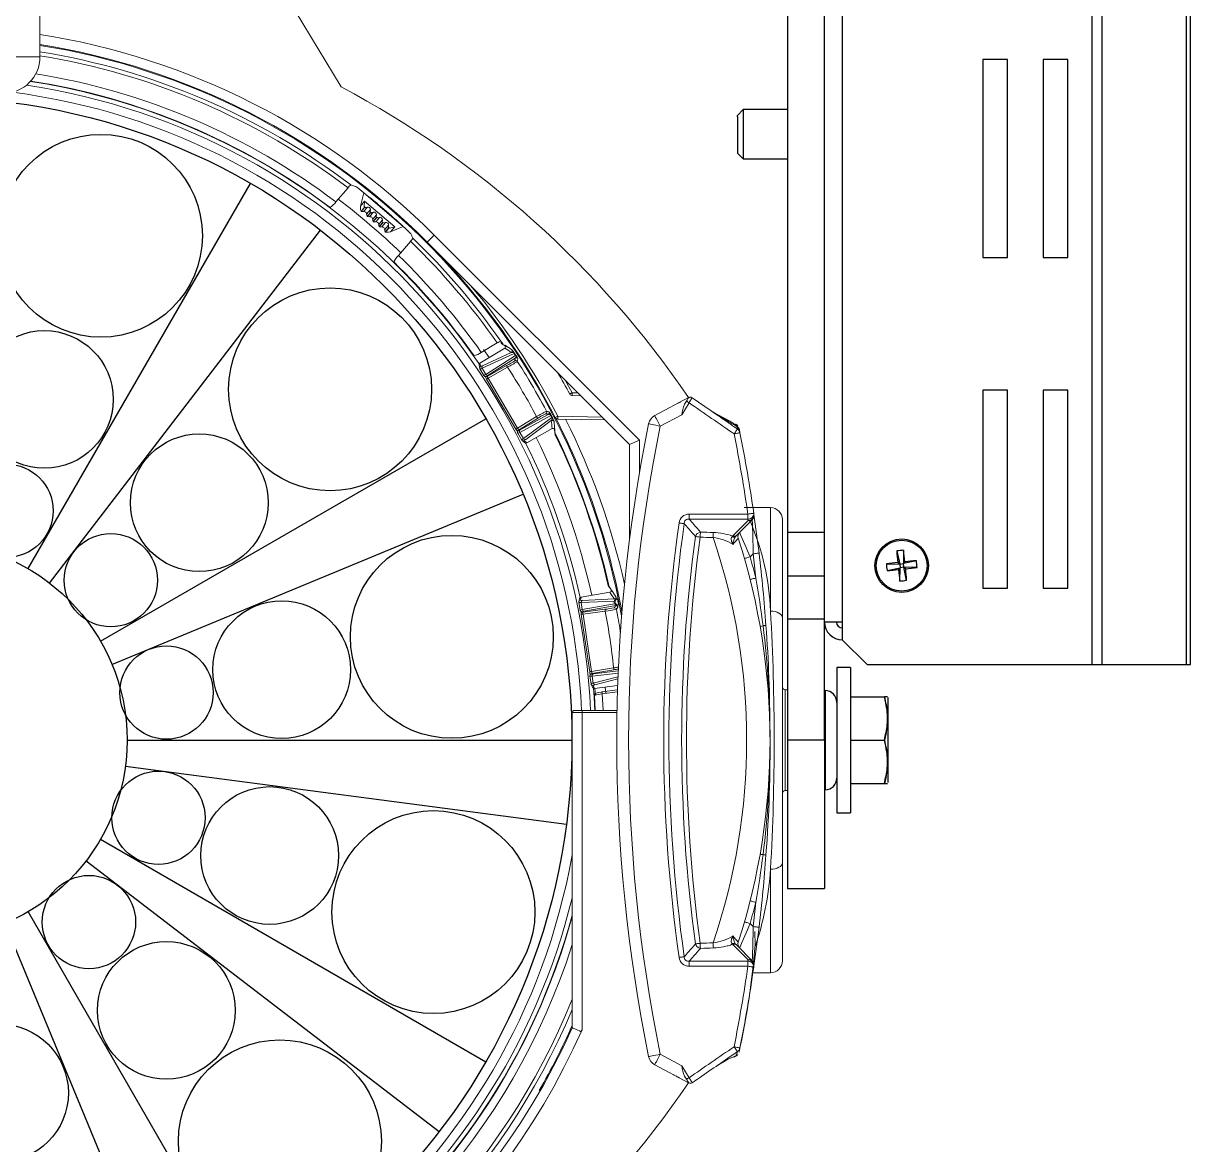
# Model space of a CAD drawing. Extents: x 9.3 to 87.2, y 1.1 to 68.8.
# Drawn here: x 38.65 to 44.55, y 25.07 to 30.74 of the extents above; entities that cross this region are included whole.
import ezdxf

# ---------------------------------------------------------------- set-up
doc = ezdxf.new("R2010")
doc.units = 0
doc.header["$MEASUREMENT"] = 0
doc.linetypes.add('SLD-Solid', pattern=[0])
doc.layers.get('0').update_dxf_attribs({"linetype": 'CONTINUOUS'})
doc.layers.add('OBJECT', color=7, linetype='CONTINUOUS')

msp = doc.modelspace()

# ---------------------------------------------------------------- linework, layer by layer
msp.add_circle((38.1725, 27.1138), 3.249)
at = {"layer": 'OBJECT'}
for p, q in [((44.0501, 27.4958), (44.0501, 34.2708)), ((44.0996, 27.4958), (44.0996, 34.2708)), ((44.527, 27.4958), (44.527, 34.2708)), ((44.5475, 27.4958), (44.5475, 34.2708)), ((42.7875, 34.1458), (42.7875, 27.6208)), ((42.6975, 27.7108), (42.6975, 34.0558)), ((42.5105, 33.2306), (42.5105, 28.1634)), ((43.4975, 30.5528), (43.4975, 29.5528)), ((43.6225, 30.5528), (43.4975, 30.5528)), ((43.6225, 29.5528), (43.6225, 30.5528)), ((43.8025, 30.5528), (43.8025, 29.5528)), ((43.9275, 30.5528), (43.8025, 30.5528)), ((43.9275, 29.5528), (43.9275, 30.5528)), ((42.2873, 30.3008), (42.2575, 30.271)), ((42.2575, 30.2637), (42.2575, 30.271)), ((42.2575, 30.2637), (42.2575, 30.0805)), ((42.5105, 30.3008), (42.2873, 30.3008)), ((42.2873, 30.3008), (42.2873, 30.2912)), ((42.2873, 30.2912), (42.2873, 30.0508)), ((42.2575, 30.0805), (42.2873, 30.0508)), ((42.2873, 30.0508), (42.5105, 30.0508)), ((38.673, 27.9807), (39.797, 29.9275)), ((38.7819, 27.9079), (40.1504, 29.6914)), ((43.4975, 29.5528), (43.6225, 29.5528)), ((43.8025, 29.5528), (43.9275, 29.5528)), ((43.4975, 28.8828), (43.4975, 27.8828)), ((43.6225, 28.8828), (43.4975, 28.8828)), ((43.6225, 27.8828), (43.6225, 28.8828)), ((43.8025, 28.8828), (43.8025, 27.8828)), ((43.9275, 28.8828), (43.8025, 28.8828)), ((43.9275, 27.8828), (43.9275, 28.8828)), ((39.0394, 27.6143), (40.9862, 28.7383)), ((39.0973, 27.4968), (41.1742, 28.3571)), ((42.6975, 28.1634), (42.5105, 28.1634)), ((42.5105, 28.1634), (42.5105, 27.9419)), ((42.6973, 27.8769), (42.6973, 28.063)), ((43.0627, 28.0699), (43.0774, 28.004)), ((43.0967, 28.0734), (43.0958, 28.0059)), ((43.1616, 28.0206), (43.0958, 28.0059)), ((43.0099, 28.005), (43.0774, 28.004)), ((43.0134, 27.9709), (43.0793, 27.9856)), ((43.0774, 28.004), (43.0674, 28.0121)), ((43.0711, 27.9756), (43.0793, 27.9856)), ((43.0774, 28.004), (43.0958, 28.0059)), ((43.0774, 28.004), (43.0793, 27.9856)), ((43.0783, 27.9181), (43.0793, 27.9856)), ((43.0977, 27.9875), (43.0793, 27.9856)), ((43.1039, 28.0159), (43.0958, 28.0059)), ((43.0977, 27.9875), (43.0958, 28.0059)), ((43.0977, 27.9875), (43.1077, 27.9794)), ((43.1651, 27.9865), (43.0977, 27.9875)), ((43.1124, 27.9216), (43.0977, 27.9875)), ((42.5105, 27.9419), (42.5105, 27.726)), ((42.6973, 27.9419), (42.5105, 27.9419)), ((42.6973, 27.8769), (42.6975, 27.8769)), ((43.4975, 27.8828), (43.6225, 27.8828)), ((43.8025, 27.8828), (43.9275, 27.8828)), ((42.6975, 27.726), (42.5105, 27.726)), ((42.5105, 27.726), (42.5105, 27.1138)), ((42.7875, 27.7108), (42.6975, 27.7108)), ((42.6975, 27.1138), (42.6975, 27.7108)), ((42.7875, 27.6208), (42.9125, 27.4958)), ((42.9125, 27.4958), (44.0501, 27.4958)), ((44.0501, 27.4958), (44.0996, 27.4958)), ((44.0996, 27.4958), (44.527, 27.4958)), ((44.527, 27.4958), (44.5475, 27.4958)), ((42.8295, 27.4813), (42.7595, 27.4813)), ((42.7595, 27.4813), (42.7595, 27.2875)), ((42.8295, 27.4813), (42.8295, 27.2875)), ((42.7006, 27.365), (42.6975, 27.365)), ((42.7006, 27.365), (42.7006, 27.1138)), ((42.8295, 27.3325), (43, 27.3325)), ((43.0175, 27.3288), (43.0175, 26.8997)), ((42.7595, 27.2875), (42.7595, 26.7463)), ((42.8295, 27.2875), (42.8295, 26.7463)), ((39.1735, 27.1138), (41.4215, 27.1138)), ((42.6975, 27.1138), (42.5105, 27.1138)), ((42.5105, 27.1138), (42.5105, 26.3638)), ((42.6975, 27.1138), (42.6975, 26.3638)), ((42.7006, 27.1138), (42.7006, 26.8625)), ((42.8295, 27.1138), (43, 27.1138)), ((39.165, 26.9831), (41.3937, 26.6897)), ((42.6975, 26.8625), (42.7006, 26.8625)), ((42.8295, 26.895), (43, 26.895)), ((42.7595, 26.7463), (42.8295, 26.7463)), ((39.0394, 26.6133), (40.9862, 25.4893)), ((38.9667, 26.5044), (40.7501, 25.1359)), ((42.5105, 26.3638), (42.6975, 26.3638)), ((38.5556, 26.1889), (39.4159, 24.1121)), ((38.673, 26.2469), (39.797, 24.3001))]:
    msp.add_line(p, q, dxfattribs=at)
at = {"layer": 'OBJECT', "linetype": 'SLD-Solid', "lineweight": 15}
for p, q in [((39.7869, 31.1935), (40.2546, 30.4152)), ((38.7335, 30.5673), (38.7335, 30.8473)), ((38.6085, 30.5673), (38.7335, 30.5673)), ((40.2898, 29.9051), (40.2289, 29.834)), ((40.3524, 29.8127), (40.3696, 29.8805)), ((40.3696, 29.8805), (40.569, 29.7097)), ((40.3737, 29.8376), (40.3524, 29.8127)), ((40.3524, 29.8127), (40.3532, 29.802)), ((40.3555, 29.7868), (40.3568, 29.7857)), ((40.3557, 29.7869), (40.3708, 29.8044)), ((40.3557, 29.7869), (40.3568, 29.7859)), ((40.3718, 29.8035), (40.3568, 29.7859)), ((40.3878, 29.8078), (40.3687, 29.7855)), ((40.3718, 29.8035), (40.3708, 29.8044)), ((40.3737, 29.8376), (40.3719, 29.8104)), ((40.3719, 29.8104), (40.3776, 29.8055)), ((40.3737, 29.8376), (40.5259, 29.7071)), ((40.3878, 29.8078), (40.3776, 29.8055)), ((40.403, 29.7948), (40.3839, 29.7725)), ((40.403, 29.7948), (40.4023, 29.7843)), ((40.3859, 29.7608), (40.3873, 29.7596)), ((40.3862, 29.7608), (40.4012, 29.7783)), ((40.3862, 29.7608), (40.3872, 29.7599)), ((40.4023, 29.7774), (40.3872, 29.7599)), ((40.4182, 29.7817), (40.3991, 29.7594)), ((40.4023, 29.7774), (40.4012, 29.7783)), ((40.4023, 29.7843), (40.408, 29.7794)), ((40.4182, 29.7817), (40.408, 29.7794)), ((40.4335, 29.7687), (40.4144, 29.7464)), ((40.4164, 29.7347), (40.4177, 29.7336)), ((40.4166, 29.7347), (40.4317, 29.7523)), ((40.4166, 29.7347), (40.4177, 29.7338)), ((40.4327, 29.7513), (40.4177, 29.7338)), ((40.4487, 29.7557), (40.4296, 29.7333)), ((40.4327, 29.7513), (40.4317, 29.7523)), ((40.4335, 29.7687), (40.4328, 29.7582)), ((40.4328, 29.7582), (40.4385, 29.7534)), ((40.4487, 29.7557), (40.4385, 29.7534)), ((40.4639, 29.7426), (40.4448, 29.7203)), ((40.4792, 29.7296), (40.46, 29.7073)), ((40.4639, 29.7426), (40.4632, 29.7322)), ((40.4632, 29.7322), (40.4689, 29.7273)), ((40.4792, 29.7296), (40.4689, 29.7273)), ((40.4468, 29.7086), (40.4482, 29.7075)), ((40.4471, 29.7086), (40.4621, 29.7262)), ((40.4471, 29.7086), (40.4481, 29.7077)), ((40.4632, 29.7253), (40.4481, 29.7077)), ((40.4632, 29.7253), (40.4621, 29.7262)), ((40.4944, 29.7165), (40.4753, 29.6942)), ((40.4773, 29.6825), (40.4786, 29.6814)), ((40.4775, 29.6825), (40.4926, 29.7001)), ((40.4775, 29.6825), (40.4786, 29.6816)), ((40.4936, 29.6992), (40.4786, 29.6816)), ((40.4936, 29.6992), (40.4926, 29.7001)), ((40.4944, 29.7165), (40.4937, 29.7061)), ((40.4937, 29.7061), (40.4994, 29.7012)), ((40.5047, 29.6823), (40.494, 29.6814)), ((40.5259, 29.7071), (40.4994, 29.7012)), ((40.5047, 29.6823), (40.569, 29.7097)), ((40.5259, 29.7071), (40.5047, 29.6823)), ((40.6056, 29.6346), (40.5446, 29.5635)), ((40.6898, 29.6311), (40.7252, 29.6664)), ((40.6898, 29.6311), (41.7125, 28.6084)), ((40.7252, 29.6664), (41.7625, 28.6291)), ((41.0816, 29.0955), (40.9567, 29.0189)), ((41.0816, 29.0955), (40.9567, 29.0189)), ((40.9634, 29.0732), (41.0439, 29.1212)), ((40.9751, 29.0873), (41.0029, 29.0473)), ((41.0816, 29.0955), (41.0816, 29.0955)), ((41.13, 29.0677), (40.9674, 28.9933)), ((40.9692, 29.0059), (41.115, 29.0726)), ((40.9856, 28.9623), (41.1369, 29.0573)), ((41.1351, 29.0441), (40.9975, 28.9577)), ((40.9521, 29.0083), (40.9555, 28.9928)), ((40.9567, 29.0189), (40.96, 29.0034)), ((40.9567, 29.0189), (40.9567, 29.0189)), ((40.9567, 28.9897), (40.9765, 28.956)), ((40.9674, 28.9933), (40.9856, 28.9623)), ((40.993, 28.9512), (41.0912, 29.0066)), ((41.0965, 28.9982), (40.9983, 28.9427)), ((40.9817, 28.9516), (40.9847, 28.9505)), ((40.9901, 28.9523), (40.993, 28.9512)), ((40.9901, 28.9379), (41.1385, 28.6852)), ((40.9983, 28.9427), (41.1467, 28.69)), ((41.3879, 28.9329), (41.4229, 28.8697)), ((41.4666, 28.8543), (41.4232, 28.855)), ((42.0107, 28.8448), (41.8396, 28.7538)), ((42.1249, 28.778), (42.0291, 28.8443)), ((42.0128, 28.8191), (41.9765, 28.7586)), ((41.9904, 28.811), (41.9999, 28.8268)), ((41.1467, 28.69), (41.2429, 28.7487)), ((41.2477, 28.7399), (41.1515, 28.6812)), ((41.3143, 28.7551), (41.1576, 28.6694)), ((41.1594, 28.682), (41.3019, 28.76)), ((41.1758, 28.6383), (41.32, 28.7441)), ((41.317, 28.7286), (41.1877, 28.6338)), ((41.3495, 28.7504), (41.5744, 28.7465)), ((41.5888, 28.7321), (41.3502, 28.7363)), ((41.8677, 28.7008), (41.9765, 28.7586)), ((42.1384, 28.7689), (42.1445, 28.7653)), ((42.1445, 28.7653), (42.1995, 28.7325)), ((42.1995, 28.7325), (42.2321, 28.7131)), ((41.1456, 28.6726), (41.1464, 28.6712)), ((41.1469, 28.6743), (41.1464, 28.6712)), ((41.1515, 28.6812), (41.151, 28.6781)), ((41.1576, 28.6694), (41.1758, 28.6383)), ((41.1929, 28.6165), (41.3207, 28.6883)), ((41.193, 28.6165), (41.3207, 28.6882)), ((41.3207, 28.6882), (41.3207, 28.6883)), ((42.2338, 28.7121), (42.2321, 28.7131)), ((42.2338, 28.7121), (42.2535, 28.7004)), ((41.1476, 28.6645), (41.1674, 28.6307)), ((41.1695, 28.6282), (41.1815, 28.6177)), ((41.181, 28.627), (41.1929, 28.6165)), ((41.193, 28.6165), (41.1929, 28.6165)), ((41.7625, 28.6291), (41.7125, 28.6084)), ((41.7125, 28.6084), (41.7125, 28.1315)), ((41.7625, 28.6291), (41.7625, 28.4653)), ((42.3102, 28.2561), (42.0144, 28.2561)), ((42.0144, 28.2561), (42.0144, 28.2301)), ((42.4245, 28.2888), (42.2912, 28.2888)), ((42.3102, 28.2561), (42.3102, 28.2301)), ((42.4245, 27.7659), (42.4245, 28.2888)), ((42.0144, 28.2301), (42.3102, 28.2301)), ((42.3112, 28.2232), (42.2329, 28.1449)), ((42.2542, 28.1497), (42.3324, 28.228)), ((42.4845, 28.2288), (42.4845, 27.7326)), ((42.3215, 28.0402), (42.3368, 28.0556)), ((41.6121, 27.8615), (41.4676, 27.8373)), ((41.6121, 27.8614), (41.4676, 27.8372)), ((41.6121, 27.8614), (41.6121, 27.8615)), ((41.4594, 27.8291), (41.4567, 27.8135)), ((41.4567, 27.8102), (41.4624, 27.7715)), ((41.4676, 27.8372), (41.4649, 27.8216)), ((41.4676, 27.8372), (41.4676, 27.8373)), ((41.6346, 27.817), (41.468, 27.8095)), ((41.468, 27.8095), (41.4732, 27.7739)), ((41.4732, 27.7739), (41.6367, 27.8031)), ((41.4744, 27.8205), (41.6346, 27.8277)), ((41.6425, 27.7938), (41.4826, 27.7652)), ((41.4656, 27.7655), (41.468, 27.7633)), ((41.4683, 27.7496), (41.5112, 27.4597)), ((41.4683, 27.7496), (41.4683, 27.7496)), ((41.4736, 27.763), (41.476, 27.7608)), ((41.476, 27.7608), (41.5877, 27.7755)), ((41.5895, 27.7656), (41.4777, 27.751)), ((41.4777, 27.751), (41.5206, 27.4611)), ((41.5119, 27.4371), (41.5176, 27.3983)), ((41.5131, 27.4454), (41.5133, 27.4438)), ((41.5149, 27.4464), (41.5132, 27.4437)), ((41.5218, 27.4511), (41.5202, 27.4484)), ((41.5206, 27.4611), (41.6318, 27.4794)), ((41.633, 27.4695), (41.5218, 27.4511)), ((41.6547, 27.4533), (41.523, 27.4379)), ((41.523, 27.4379), (41.5282, 27.4023)), ((41.5282, 27.4023), (41.6539, 27.4342)), ((41.5294, 27.4489), (41.6552, 27.4637)), ((41.5186, 27.3952), (41.5257, 27.381)), ((41.5288, 27.3898), (41.5359, 27.3756)), ((41.5359, 27.3756), (41.6523, 27.3906)), ((41.536, 27.3756), (41.5359, 27.3756)), ((41.536, 27.3756), (41.6523, 27.3905)), ((41.5372, 27.3758), (41.5397, 27.3417)), ((41.5372, 27.3758), (41.5397, 27.3417)), ((41.6535, 27.4231), (41.5376, 27.3936)), ((41.6516, 27.3691), (41.573, 27.3574)), ((41.5897, 27.3825), (41.5919, 27.3537)), ((42.5105, 27.3683), (42.4993, 27.3685)), ((42.4993, 27.3685), (42.4993, 26.859)), ((41.5349, 27.3398), (41.5392, 27.2638)), ((41.6513, 27.3589), (41.5745, 27.3475)), ((41.4225, 25.6608), (41.4225, 27.2538)), ((41.4725, 27.2538), (41.4225, 27.2538)), ((41.4325, 27.2638), (41.4725, 27.2638)), ((41.4725, 27.2638), (41.6489, 27.2638)), ((41.4725, 27.2638), (41.4725, 27.2538)), ((41.4725, 25.6502), (41.4725, 27.2538)), ((41.6487, 27.2538), (41.4725, 27.2538)), ((42.4993, 26.859), (42.5105, 26.8592)), ((42.4845, 26.4949), (42.4845, 25.9988)), ((42.4245, 25.9388), (42.4245, 26.4616)), ((42.3368, 26.1719), (42.3215, 26.1873)), ((42.2329, 26.0826), (42.3112, 26.0043)), ((42.3324, 25.9995), (42.2542, 26.0778)), ((42.0144, 25.9974), (42.0144, 25.9714)), ((42.3102, 25.9974), (42.0144, 25.9974)), ((42.0144, 25.9714), (42.3102, 25.9714)), ((42.3102, 25.9974), (42.3102, 25.9714)), ((42.3336, 25.9388), (42.4245, 25.9388)), ((41.9765, 25.4689), (41.8677, 25.5267)), ((41.8396, 25.4738), (42.0107, 25.3828)), ((41.9765, 25.4689), (42.0129, 25.4082)), ((42.0001, 25.4005), (41.9904, 25.4166))]:
    msp.add_line(p, q, dxfattribs=at)
at = {"layer": 'OBJECT', "linetype": 'SLD-Solid', "lineweight": 15, "flags": 128}
for points in [[(40.9555, 28.9928), (40.9558, 28.9916), (40.9566, 28.9899)], [(40.9901, 28.9379), (40.9902, 28.938), (40.9906, 28.9382), (40.9914, 28.9387), (40.9924, 28.9393), (40.9936, 28.94), (40.9951, 28.9408), (40.9967, 28.9418), (40.9983, 28.9427)], [(41.4103, 28.8629), (41.4105, 28.863), (41.4112, 28.8634), (41.4124, 28.864), (41.4139, 28.8649), (41.4158, 28.8659), (41.418, 28.8671), (41.4204, 28.8684), (41.4229, 28.8697)], [(42.0119, 28.8441), (42.0112, 28.8445), (42.0109, 28.8447), (42.0107, 28.8448)], [(41.959, 28.8173), (41.9639, 28.8199), (41.9675, 28.8218), (41.9697, 28.823), (41.9705, 28.8234)], [(42.0128, 28.8191), (42.0103, 28.8206), (42.0079, 28.822), (42.0056, 28.8234), (42.0037, 28.8245), (42.0021, 28.8255), (42.0009, 28.8262), (42.0002, 28.8266), (41.9999, 28.8268)], [(41.8677, 28.7008), (41.8622, 28.7111), (41.857, 28.7211), (41.8521, 28.7302), (41.8478, 28.7382), (41.8443, 28.7448), (41.8417, 28.7497), (41.8401, 28.7527), (41.8396, 28.7538)], [(42.1452, 28.7646), (42.1455, 28.7642), (42.1361, 28.7702)], [(42.2362, 28.717), (42.2066, 28.7318), (42.1384, 28.7689)], [(41.1385, 28.6852), (41.1386, 28.6852), (41.139, 28.6855), (41.1398, 28.6859), (41.1408, 28.6865), (41.142, 28.6872), (41.1435, 28.6881), (41.1451, 28.689), (41.1467, 28.69)], [(41.3335, 28.6854), (41.3337, 28.6826), (41.3349, 28.669)], [(41.3349, 28.669), (41.3351, 28.6671), (41.3357, 28.6605)], [(41.3359, 28.6655), (41.3353, 28.6673), (41.3349, 28.669)], [(41.809, 28.7128), (41.8101, 28.7125), (41.8134, 28.7119), (41.8189, 28.7108), (41.8262, 28.7093), (41.8351, 28.7074), (41.8452, 28.7054), (41.8563, 28.7031), (41.8677, 28.7008)], [(42.2408, 28.6613), (42.2441, 28.6661), (42.2473, 28.6707), (42.2502, 28.6749), (42.2528, 28.6787), (42.2549, 28.6817), (42.2565, 28.684), (42.2575, 28.6855), (42.2579, 28.686)], [(42.2408, 28.6613), (42.2466, 28.6625), (42.2521, 28.6636), (42.2572, 28.6646), (42.2616, 28.6655), (42.2653, 28.6662), (42.268, 28.6667), (42.2697, 28.667), (42.2703, 28.6672)], [(41.1695, 28.6282), (41.1687, 28.6291), (41.1675, 28.6306)], [(41.3367, 28.6569), (41.336, 28.6587), (41.3357, 28.6605)], [(42.3102, 28.2561), (42.316, 28.2569), (42.3216, 28.2577), (42.3267, 28.2585), (42.3312, 28.2591), (42.3349, 28.2597), (42.3377, 28.2601), (42.3394, 28.2603), (42.3399, 28.2604)], [(41.963, 28.2115), (41.9668, 28.2109), (41.9707, 28.2104), (41.9743, 28.2098), (41.9778, 28.2093), (41.981, 28.2089), (41.984, 28.2085), (41.9865, 28.2081), (41.9887, 28.2078)], [(42.0449, 28.143), (42.0469, 28.1427), (42.0493, 28.1424), (42.052, 28.142), (42.0551, 28.1416), (42.0583, 28.1412), (42.0618, 28.1407), (42.0654, 28.1402), (42.069, 28.1397)], [(42.3215, 28.0402), (42.3158, 28.0386), (42.3104, 28.037), (42.3054, 28.0356), (42.3011, 28.0343), (42.2975, 28.0333), (42.2948, 28.0325), (42.2932, 28.0321), (42.2926, 28.0319)], [(42.3666, 28.0592), (42.3661, 28.0591), (42.3644, 28.0589), (42.3616, 28.0586), (42.3579, 28.0581), (42.3534, 28.0576), (42.3482, 28.057), (42.3427, 28.0563), (42.3368, 28.0556)], [(42.3505, 27.933), (42.3448, 27.9316), (42.3394, 27.9302), (42.3343, 27.9289), (42.3299, 27.9278), (42.3263, 27.9269), (42.3236, 27.9262), (42.322, 27.9258), (42.3214, 27.9256)], [(41.6064, 27.8925), (41.6055, 27.8941), (41.6049, 27.8959)], [(41.6064, 27.8925), (41.6066, 27.8921), (41.6112, 27.8853)], [(41.6112, 27.8854), (41.6103, 27.8869), (41.6097, 27.8887)], [(41.6112, 27.8853), (41.6137, 27.8816), (41.6203, 27.8717)], [(41.4567, 27.8135), (41.4566, 27.8122), (41.4567, 27.8103)], [(41.4683, 27.7496), (41.4684, 27.7496), (41.4689, 27.7497), (41.4697, 27.7498), (41.4709, 27.75), (41.4723, 27.7502), (41.474, 27.7505), (41.4758, 27.7507), (41.4777, 27.751)], [(42.4845, 27.7326), (42.4834, 27.7391), (42.48, 27.7454), (42.4744, 27.7511), (42.4669, 27.7562), (42.4579, 27.7603), (42.4475, 27.7634), (42.4362, 27.7653), (42.4245, 27.7659)], [(42.4017, 27.6932), (42.4015, 27.6932), (42.4007, 27.6932), (42.3994, 27.6931), (42.3977, 27.693), (42.3956, 27.6928), (42.393, 27.6926), (42.3901, 27.6924), (42.3868, 27.6922)], [(41.5112, 27.4597), (41.5113, 27.4597), (41.5118, 27.4598), (41.5126, 27.4599), (41.5138, 27.4601), (41.5152, 27.4603), (41.5169, 27.4605), (41.5187, 27.4608), (41.5206, 27.4611)], [(41.5186, 27.3952), (41.5181, 27.3964), (41.5177, 27.3982)], [(41.5304, 27.3765), (41.5337, 27.3303), (41.5373, 27.2638)], [(41.573, 27.3574), (41.5691, 27.3568), (41.558, 27.3549), (41.5486, 27.3527), (41.5412, 27.3502), (41.5388, 27.3486), (41.5366, 27.3461), (41.5352, 27.343), (41.535, 27.3398)], [(41.573, 27.3574), (41.573, 27.3574), (41.5731, 27.3569), (41.5732, 27.3561), (41.5734, 27.3548), (41.5736, 27.3533), (41.5739, 27.3515), (41.5742, 27.3496), (41.5745, 27.3475)], [(41.5745, 27.3475), (41.5791, 27.2657), (41.5792, 27.2638)], [(42.4017, 26.5343), (42.4015, 26.5343), (42.4007, 26.5344), (42.3994, 26.5344), (42.3977, 26.5346), (42.3956, 26.5347), (42.393, 26.5349), (42.3901, 26.5351), (42.3868, 26.5354)], [(42.4245, 26.4616), (42.4362, 26.4622), (42.4475, 26.4641), (42.4579, 26.4672), (42.4669, 26.4714), (42.4744, 26.4764), (42.48, 26.4822), (42.4834, 26.4884), (42.4845, 26.4949)], [(42.3505, 26.2945), (42.3448, 26.296), (42.3394, 26.2973), (42.3343, 26.2986), (42.3299, 26.2997), (42.3263, 26.3006), (42.3236, 26.3013), (42.322, 26.3017), (42.3214, 26.3019)], [(42.3215, 26.1873), (42.3158, 26.1889), (42.3104, 26.1905), (42.3054, 26.1919), (42.3011, 26.1932), (42.2975, 26.1942), (42.2948, 26.195), (42.2932, 26.1955), (42.2926, 26.1956)], [(42.3666, 26.1684), (42.3661, 26.1684), (42.3644, 26.1686), (42.3616, 26.169), (42.3579, 26.1694), (42.3534, 26.1699), (42.3482, 26.1706), (42.3427, 26.1712), (42.3368, 26.1719)], [(42.3384, 25.9897), (42.3469, 26.0789), (42.3454, 26.1474)], [(42.069, 26.0878), (42.0654, 26.0873), (42.0618, 26.0868), (42.0583, 26.0863), (42.0551, 26.0859), (42.052, 26.0855), (42.0493, 26.0851), (42.0469, 26.0848), (42.0449, 26.0845)], [(41.9887, 26.0197), (41.9865, 26.0194), (41.984, 26.0191), (41.981, 26.0187), (41.9778, 26.0182), (41.9743, 26.0177), (41.9707, 26.0172), (41.9668, 26.0166), (41.963, 26.0161)], [(42.3102, 25.9714), (42.316, 25.9706), (42.3216, 25.9698), (42.3267, 25.9691), (42.3312, 25.9684), (42.3349, 25.9679), (42.3377, 25.9675), (42.3394, 25.9672), (42.3399, 25.9671)], [(41.4225, 25.6608), (41.4234, 25.6604), (41.4259, 25.6593), (41.43, 25.6574), (41.4356, 25.655), (41.4424, 25.6519), (41.4503, 25.6484), (41.4589, 25.6445), (41.468, 25.6405)], [(42.2576, 25.5401), (42.2572, 25.5406), (42.2562, 25.542), (42.2546, 25.5443), (42.2525, 25.5474), (42.2499, 25.5511), (42.247, 25.5554), (42.2438, 25.56), (42.2406, 25.5648)], [(42.27, 25.559), (42.2694, 25.5591), (42.2677, 25.5594), (42.265, 25.5599), (42.2614, 25.5607), (42.2569, 25.5616), (42.2518, 25.5626), (42.2463, 25.5637), (42.2406, 25.5648)], [(41.8677, 25.5267), (41.8563, 25.5244), (41.8452, 25.5222), (41.8351, 25.5201), (41.8262, 25.5183), (41.8189, 25.5168), (41.8134, 25.5157), (41.8101, 25.515), (41.809, 25.5148)], [(41.8396, 25.4738), (41.8401, 25.4748), (41.8417, 25.4778), (41.8443, 25.4827), (41.8478, 25.4893), (41.8521, 25.4973), (41.857, 25.5065), (41.8622, 25.5164), (41.8677, 25.5267)], [(42.1533, 25.4681), (42.2069, 25.4999), (42.2415, 25.5148)], [(41.9325, 25.4243), (41.9384, 25.4212), (41.944, 25.4182), (41.9492, 25.4155), (41.9537, 25.4131), (41.9575, 25.4111), (41.9602, 25.4096), (41.9619, 25.4087), (41.9625, 25.4084)], [(42.0001, 25.4005), (42.0003, 25.4006), (42.0011, 25.4011), (42.0022, 25.4018), (42.0038, 25.4028), (42.0058, 25.4039), (42.008, 25.4053), (42.0104, 25.4067), (42.0129, 25.4082)], [(42.0107, 25.3828), (42.0109, 25.3828), (42.0112, 25.383), (42.0118, 25.3834)]]:
    msp.add_lwpolyline(points, dxfattribs=at)
at = {"layer": 'OBJECT'}
for centre, radius in [((39.0412, 29.6627), 0.5126), ((40.1993, 28.8868), 0.5126), ((38.7552, 28.8356), 0.348), ((39.5381, 28.3135), 0.348), ((38.5642, 28.2732), 0.2357), ((39.0915, 27.9221), 0.2357), ((40.8143, 27.6359), 0.5126), ((38.1725, 27.1138), 1.001), ((43.0875, 27.9958), 0.135), ((43.0875, 27.9958), 0.1287), ((39.955, 27.47), 0.348), ((39.3725, 27.3543), 0.2357), ((39.332, 26.7221), 0.2357), ((39.8943, 26.531), 0.348), ((40.7214, 26.2451), 0.5126), ((38.9808, 26.1948), 0.2357), ((39.3723, 25.7482), 0.348), ((38.5288, 25.3313), 0.348), ((39.9456, 25.087), 0.5126)]:
    msp.add_circle(centre, radius, dxfattribs=at)
at = {"layer": 'OBJECT', "linetype": 'SLD-Solid', "lineweight": 15}
for centre, radius, start, end in [((38.1725, 27.1138), 3.61, 45, 81.06019), ((38.1725, 27.1138), 3.56, 45, 80.93358), ((38.1725, 27.1138), 3.5557, 10.17838, 80.92245), ((38.5485, 30.5673), 0.185, 270, 0), ((38.1725, 27.1138), 3.5235, 52.77249, 80.83884), ((38.1725, 27.1138), 3.5035, 52.81934, 80.78612), ((38.1725, 27.1138), 3.3681, 34.36109, 81.24456), ((38.1725, 27.1138), 3.37, 53.01395, 81.22333), ((38.1725, 27.1138), 3.41, 52.91274, 80.89626), ((38.1725, 27.1138), 3.3011, 2.60436, 82.66805), ((38.1725, 27.1138), 3.346, 2.56938, 81.53973), ((37.9676, 26.0906), 4.8921, 34.26265, 62.12862), ((40.3418, 29.8668), 0.0646, 125.62731, 143.60642), ((38.1725, 27.1138), 3.5329, 51.54733, 52.37849), ((38.1725, 27.1138), 3.4278, 45.94033, 52.89461), ((38.1725, 27.1138), 3.5329, 47.28762, 51.54733), ((40.132, 29.9039), 0.1194, 304.70199, 324.19673), ((40.3891, 29.8002), 0.036, 177.1996, 201.78816), ((40.3636, 29.8111), 0.0261, 254.74565, 281.16615), ((40.3576, 29.81), 0.0143, 337.12348, 1.66878), ((40.3794, 29.7913), 0.0144, 97.16565, 121.67312), ((40.3912, 29.7964), 0.0119, 352.27705, 106.55801), ((40.3699, 29.7715), 0.014, 20.52978, 78.02848), ((40.4099, 29.7714), 0.026, 177.65782, 204.103), ((40.3941, 29.785), 0.0261, 254.75209, 281.15971), ((40.388, 29.7839), 0.0143, 337.11814, 1.686), ((40.4098, 29.7652), 0.0143, 97.15689, 121.68555), ((40.4003, 29.7454), 0.014, 20.53097, 78.02728), ((40.4404, 29.7453), 0.026, 177.65532, 204.10497), ((40.4245, 29.7589), 0.0261, 254.74844, 281.16075), ((40.4216, 29.7703), 0.0119, 352.27259, 106.56029), ((40.4185, 29.7578), 0.0143, 337.13316, 1.66996), ((40.4403, 29.7391), 0.0144, 97.16932, 121.67312), ((40.4308, 29.7193), 0.014, 20.53221, 78.02469), ((40.4521, 29.7442), 0.0119, 352.27598, 106.56035), ((40.4489, 29.7317), 0.0143, 337.14436, 1.65977), ((40.4707, 29.713), 0.0144, 97.16286, 121.67592), ((40.4826, 29.7181), 0.0119, 352.27705, 106.55801), ((40.4708, 29.7192), 0.026, 177.65144, 204.11439), ((40.455, 29.7328), 0.0261, 254.74565, 281.16615), ((40.4612, 29.6933), 0.014, 20.52911, 78.02915), ((40.5013, 29.6932), 0.026, 177.65129, 204.11507), ((40.4867, 29.7206), 0.0398, 258.22556, 280.48788), ((40.4794, 29.7057), 0.0143, 337.12344, 1.66983), ((40.5012, 29.687), 0.0143, 97.15689, 121.68555), ((38.1725, 27.1138), 3.5329, 46.45645, 47.28762), ((40.5597, 29.6802), 0.0647, 315.23746, 333.19878), ((38.1725, 27.1138), 3.5035, 34.95725, 46.0156), ((38.1725, 27.1138), 3.5235, 34.90592, 46.06245), ((38.1725, 27.1138), 3.56, 27.26093, 45.00006), ((40.628, 29.4789), 0.1188, 134.58626, 154.18521), ((38.1725, 27.1138), 3.41, 35.07228, 45.9222), ((38.1725, 27.1138), 3.37, 35.18312, 45.82099), ((38.1716, 27.1129), 3.575, 27.26092, 39.98348), ((41.0839, 29.0623), 0.0711, 107.80104, 124.16343), ((41.1233, 29.165), 0.0737, 212.69323, 220.48668), ((38.1725, 27.1138), 3.5235, 34.5535, 34.90592), ((38.3424, 25.1051), 4.8499, 55.71318, 55.81631), ((41.0764, 29.104), 0.00994, 301.38598, 35.0059), ((38.6663, 25.5434), 4.3089, 55.31875, 55.86001), ((41.1098, 29.0811), 0.01, 301.69599, 33.51099), ((41.0206, 28.9997), 0.1307, 32.05754, 41.71983), ((40.8882, 29.182), 0.1322, 287.00188, 304.6325), ((40.9577, 29.2716), 0.2967, 296.74412, 305.9613), ((40.7893, 29.5517), 0.6331, 299.02055, 304.19955), ((41.1186, 29.0582), 0.0149, 39.74355, 103.83975), ((41.1279, 29.071), 0.00391, 302.56739, 330.68717), ((41.1368, 29.0227), 0.01, 32.85299, 119.28629), ((41.1293, 29.0516), 0.00947, 307.76704, 37.02531), ((41.14, 29.0354), 0.01, 32.99806, 119.28564), ((41.1347, 29.0608), 0.00412, 302.3227, 328.85861), ((41.0401, 28.9906), 0.1194, 24.87632, 34.73976), ((30.4349, 31.7594), 11.0531, 345.69361, 345.76166), ((40.9619, 29.0104), 0.01, 121.50862, 192.19424), ((40.9619, 29.0104), 0.00996, 121.32008, 192.13377), ((40.9652, 28.9949), 0.00995, 121.30605, 192.15258), ((40.9571, 29.0067), 0.0169, 268.29501, 307.459), ((40.9616, 29.0157), 0.0124, 262.9068, 308.03823), ((40.9756, 28.9986), 0.00975, 130.98951, 212.60729), ((41.0024, 28.9286), 0.0376, 116.48435, 133.41487), ((40.9941, 28.9665), 0.00941, 206.22464, 291.77567), ((41.0441, 28.9713), 0.0588, 27.13698, 36.88341), ((38.1799, 27.1181), 3.47, 28.02834, 32.8065), ((38.1725, 27.1138), 3.68, 28.37923, 30.32792), ((40.9851, 28.961), 0.00998, 210.35006, 249.9248), ((40.9851, 28.961), 0.00999, 249.92749, 299.42818), ((40.574, 28.695), 0.4818, 30.27432, 32.08239), ((40.9881, 28.9599), 0.00999, 249.92749, 299.42818), ((41.009, 28.934), 0.0263, 115.75078, 135.95156), ((40.7937, 28.8208), 0.2382, 30.80783, 33.21256), ((41.4235, 28.87), 0.015, 208.38228, 268.99822), ((41.5224, 28.8644), 0.0997, 176.91959, 185.3763), ((42.0205, 28.8319), 0.015, 55.32989, 148.99815), ((42.1328, 28.7449), 0.1569, 155.118, 175.0107), ((41.4733, 28.3955), 0.4217, 115.33534, 123.11431), ((41.194, 28.716), 0.0589, 23.95554, 33.69823), ((41.4866, 28.3659), 0.4438, 116.40303, 122.56151), ((41.284, 28.7719), 0.01, 301.55402, 27.97586), ((38.2537, 17.324), 11.849, 75.0744, 75.13789), ((41.2967, 28.7686), 0.01, 301.5496, 27.83645), ((41.2165, 28.7077), 0.1106, 25.70182, 36.35233), ((41.3163, 28.7515), 0.00412, 91.98153, 118.50532), ((41.306, 28.7388), 0.015, 317.22274, 20.86442), ((41.3219, 28.7199), 0.01, 27.32307, 119.14147), ((41.3218, 28.7407), 0.00391, 90.15685, 118.25907), ((41.2, 28.6785), 0.1386, 19.39152, 28.50058), ((36.957, 28.3024), 4.394, 4.98075, 5.51151), ((41.2779, 28.8822), 0.15, 293.25105, 298.50157), ((41.3504, 28.7513), 0.015, 207.261, 269), ((38.1725, 27.1138), 3.5607, 10.48237, 27.18846), ((41.4041, 28.7461), 0.0548, 175.47206, 190.2873), ((38.1725, 27.1138), 3.6021, 12.6541, 26.75983), ((41.8677, 28.7008), 0.06, 118, 168.47029), ((40.7314, 28.4446), 0.4728, 28.77967, 30.58349), ((41.1562, 28.6696), 0.00998, 170.90618, 210.48651), ((41.1562, 28.6696), 0.00998, 121.40292, 170.90919), ((40.9422, 28.5717), 0.2362, 27.61201, 30.03668), ((41.1567, 28.6727), 0.00999, 121.41154, 170.90168), ((41.1364, 28.7004), 0.0376, 287.41418, 304.35545), ((41.1443, 28.7036), 0.0264, 284.89116, 305.07724), ((41.1653, 28.6747), 0.00941, 129.05757, 214.61027), ((41.3255, 28.6796), 0.00995, 25.88728, 119.39581), ((37.147, 28.3038), 4.2045, 4.9358, 5.18009), ((38.1725, 27.1138), 3.5235, 12.70549, 26.12945), ((36.7412, 28.2679), 4.6119, 4.83853, 4.94536), ((49.6475, 27.1138), 8, 168.47029, 191.52971), ((49.6475, 27.1138), 7.94, 168.47029, 191.52971), ((42.2312, 28.6853), 0.03, 359.97128, 78.44111), ((42.2414, 28.6891), 0.0225, 35.01904, 71.78232), ((42.2382, 28.6746), 0.03, 11.26068, 59.27366), ((42.2408, 28.6613), 0.03, 11.19992, 55.33682), ((34.4206, 27.1134), 8.002, 8.2408, 11.19613), ((41.1825, 28.6229), 0.0169, 113.3741, 152.54274), ((41.1761, 28.6357), 0.00995, 228.68403, 299.53017), ((41.1844, 28.6429), 0.00975, 208.2261, 289.84711), ((41.1925, 28.6223), 0.0124, 112.80169, 157.92488), ((41.1881, 28.6252), 0.01, 228.6407, 299.32632), ((41.188, 28.6252), 0.00996, 228.7132, 299.50099), ((38.1725, 27.1138), 3.3681, 12.36109, 26.47385), ((38.1725, 27.1138), 3.4278, 12.33828, 26.49667), ((41.3456, 28.6613), 0.01, 184.88805, 205.999), ((38.1725, 27.1138), 3.5204, 12.83599, 25.99888), ((42.0134, 28.2052), 0.0509, 88.91665, 172.96952), ((42.3112, 28.2588), 0.0287, 268.02545, 3.10236), ((42.3122, 28.2519), 0.0287, 268.01333, 3.0587), ((42.3112, 28.2492), 0.03, 315, 8.19036), ((42.3112, 28.2492), 0.03, 346.74724, 8.19515), ((35.7007, 27.2765), 6.7117, 6.69615, 8.36958), ((42.4245, 28.2288), 0.06, 0, 90), ((49.6643, 27.1138), 7.7792, 171.88813, 188.11184), ((49.6636, 27.1138), 7.7525, 171.88746, 188.11254), ((42.0095, 28.2097), 0.0209, 76.58261, 185.32362), ((42.3177, 28.2442), 0.0219, 252.96924, 312.36392), ((41.1688, 27.7206), 1.2566, 2.06694, 23.32661), ((36.5226, 27.9938), 5.8145, 0.60872, 2.30802), ((49.6679, 27.1138), 7.6922, 172.3106, 187.68936), ((49.668, 27.1138), 7.668, 172.3108, 187.6892), ((42.0788, 28.1301), 0.0364, 103.09691, 159.19467), ((42.4038, 28.1323), 0.3348, 174.30315, 178.72225), ((42.469, 28.1303), 0.3344, 174.30151, 178.72663), ((39.1243, 27.1138), 3.1797, 341.21431, 18.78569), ((42.1088, 27.9009), 0.2383, 57.98185, 83.75631), ((42.1278, 27.8585), 0.3052, 69.84326, 88.41247), ((42.2377, 28.1569), 0.0168, 244.36435, 308.22289), ((42.2394, 28.1659), 0.0219, 252.97092, 312.36224), ((42.3109, 28.1011), 0.0758, 145.83639, 178.64096), ((42.29, 28.1431), 0.03, 135, 197.94945), ((37.7396, 26.1668), 4.95, 22.23863, 23.79895), ((43.1774, 27.3271), 1.2206, 138.63136, 140.53818), ((39.1125, 27.1138), 3.31, 342.05052, 17.94948), ((39.1125, 27.1138), 3.34, 14.19855, 16.10411), ((41.6147, 27.8981), 0.01, 192.83594, 213.9469), ((38.2604, 25.6391), 4.0347, 33.88756, 34.00968), ((37.6983, 25.2618), 4.7117, 33.66701, 33.885), ((41.6105, 27.8712), 0.00994, 279.38763, 13.00317), ((37.9443, 25.4077), 4.4263, 33.3263, 33.8532), ((41.6329, 27.8376), 0.01, 279.69833, 11.50518), ((41.566, 27.81), 0.0822, 11.97204, 21.086), ((41.4665, 27.8118), 0.00995, 99.30418, 170.15052), ((41.4635, 27.8257), 0.0169, 246.2951, 285.4589), ((41.4693, 27.8274), 0.01, 99.50862, 170.19424), ((41.4692, 27.8274), 0.00995, 99.30566, 170.15314), ((41.471, 27.8324), 0.0124, 240.90355, 286.04036), ((41.4776, 27.8113), 0.00975, 108.98599, 190.61245), ((41.5632, 28.0711), 0.2966, 274.74339, 283.96213), ((41.6482, 27.812), 0.0145, 159.90465, 217.58895), ((41.636, 27.7733), 0.01, 10.85071, 97.28681), ((41.6491, 27.8126), 0.0156, 217.38016, 264.04268), ((41.654, 27.8131), 0.0152, 102.05622, 280.65932), ((41.6496, 27.8109), 0.0165, 101.20033, 120.98305), ((41.6438, 27.7838), 0.01, 10.99981, 97.28557), ((31.2192, 35.4349), 12.9378, 323.69791, 323.75605), ((41.6491, 27.8137), 0.0167, 264.43944, 281.48887), ((41.5921, 27.808), 0.0621, 10.45351, 18.73309), ((41.5953, 27.7857), 0.0583, 0.03112, 11.48383), ((41.1788, 27.7181), 0.485, 10.5699, 11.31046), ((41.6148, 27.7967), 0.0421, 2.03866, 14.17131), ((41.4762, 27.7364), 0.0376, 94.48257, 111.41695), ((41.4723, 27.7729), 0.00999, 188.35931, 227.91265), ((41.4723, 27.7729), 0.00999, 227.93013, 277.42657), ((40.9909, 27.6802), 0.4824, 8.27348, 10.07945), ((41.4747, 27.7708), 0.00999, 227.9308, 277.42495), ((41.4826, 27.7746), 0.00941, 184.21934, 269.77923), ((41.4843, 27.7389), 0.0264, 93.7579, 113.94487), ((41.2434, 27.7147), 0.2371, 8.80303, 11.21852), ((41.5308, 27.7603), 0.0589, 5.13881, 14.88275), ((41.5121, 28.3937), 0.6328, 277.0195, 282.2004), ((38.1804, 27.1149), 3.4706, 6.02874, 10.80615), ((31.0959, 27.1138), 11.3473, 356.70527, 3.29473), ((42.3929, 27.6432), 0.0494, 97.04637, 114.60752), ((37.7284, 27.1138), 4.6942, 352.92223, 7.07777), ((35.0975, 27.1508), 7.3243, 0.1069, 4.24727), ((41.0442, 27.3892), 0.4723, 6.77979, 8.58562), ((41.5218, 27.4386), 0.00999, 148.92242, 188.46905), ((41.5149, 27.4746), 0.0376, 265.41578, 282.35423), ((41.5218, 27.4386), 0.00999, 99.40749, 148.90638), ((41.5234, 27.4413), 0.00999, 99.40829, 148.90558), ((41.5234, 27.4746), 0.0264, 262.88717, 283.07992), ((41.2822, 27.4275), 0.2408, 5.6359, 8.01479), ((41.5322, 27.4399), 0.00941, 107.05786, 192.6156), ((41.5742, 27.4675), 0.0588, 1.95303, 11.69761), ((41.7908, 26.5342), 0.9486, 98.17271, 99.57853), ((41.5286, 27.3854), 0.0169, 91.37478, 130.53999), ((41.5275, 27.3997), 0.00996, 206.68969, 277.52516), ((41.5347, 27.3855), 0.01, 206.6407, 277.32632), ((41.5346, 27.3855), 0.00996, 206.71789, 277.49711), ((41.5379, 27.4033), 0.00975, 186.22289, 267.84994), ((41.5377, 27.3812), 0.0124, 90.80064, 135.92357), ((42.4995, 27.3835), 0.015, 180, 269), ((41.5801, 27.2134), 0.1343, 92.38453, 109.64764), ((41.4325, 27.2538), 0.01, 90, 180), ((35.2789, 27.0772), 7.1434, 355.64088, 0.57098), ((42.4995, 26.844), 0.015, 91, 180), ((38.1725, 27.1138), 3.3011, 270, 349.90331), ((42.3929, 26.5844), 0.0494, 245.39248, 262.95363), ((40.9075, 26.5581), 1.52, 341.10114, 356.35992), ((38.1725, 27.1138), 3.346, 270, 346.23945), ((39.1125, 27.1138), 3.34, 343.89589, 345.80145), ((38.1725, 27.1138), 3.3681, 271.5312, 344.78261), ((38.1725, 27.1138), 3.37, 293.01395, 344.66406), ((37.6967, 28.0789), 4.9966, 336.20833, 337.75409), ((36.3385, 26.2384), 5.9987, 357.71826, 359.36539), ((35.362, 26.9958), 7.0533, 351.67094, 353.26332), ((38.1725, 27.1138), 3.41, 292.91274, 342.37889), ((42.0788, 26.0974), 0.0364, 200.80844, 256.89979), ((42.404, 26.0953), 0.3351, 181.27798, 185.694), ((42.1094, 26.3249), 0.2365, 276.14649, 302.11535), ((42.469, 26.0972), 0.3344, 181.27337, 185.69849), ((42.2377, 26.0706), 0.0168, 51.77711, 115.63565), ((42.2394, 26.0616), 0.0219, 47.63776, 107.02908), ((43.1511, 26.878), 1.186, 219.43402, 221.39644), ((42.311, 26.1264), 0.0759, 181.3698, 214.15285), ((42.29, 26.0844), 0.03, 162.05055, 225), ((42.0134, 26.0223), 0.0509, 187.02949, 271.08499), ((42.0093, 26.0175), 0.0207, 173.76073, 284.33303), ((38.6126, 26.36), 3.7443, 347.34633, 354.08563), ((42.3112, 25.9687), 0.0287, 356.89764, 91.97455), ((42.3177, 25.9833), 0.0219, 47.63608, 107.03076), ((42.3122, 25.9756), 0.0287, 356.9413, 91.98667), ((42.3112, 25.9783), 0.03, 351.80964, 45), ((42.3112, 25.9783), 0.03, 351.80245, 44.99919), ((42.4245, 25.9988), 0.06, 270, 0), ((38.1725, 27.1138), 3.5035, 292.81934, 338.07014), ((38.1725, 27.1138), 3.5235, 292.77249, 337.27646), ((38.1725, 27.1138), 3.56, 280.42121, 335.91223), ((38.1725, 27.1138), 3.5557, 330.13828, 336.06873), ((38.1725, 27.1138), 3.61, 283.05629, 336.08211), ((42.2406, 25.5648), 0.03, 304.5142, 348.79561), ((41.8677, 25.5267), 0.06, 191.52971, 242), ((42.2393, 25.5404), 0.0256, 292.21535, 324.3802), ((42.1328, 25.4826), 0.1569, 184.9893, 204.882), ((37.9676, 28.1369), 4.8921, 297.87136, 325.7374), ((42.0207, 25.3953), 0.015, 211.00181, 304.52239)]:
    msp.add_arc(centre, radius, start, end, dxfattribs=at)
at = {"layer": 'OBJECT'}
for centre, radius, start, end in [((43.1133, 27.7451), 0.3287, 92.89258, 98.86362), ((45.1929, 28.2145), 2.1351, 183.88363, 185.43824), ((40.9863, 27.7815), 2.1305, 6.31567, 7.87362), ((43.306, 25.8931), 2.1324, 93.88274, 95.43937), ((42.8367, 27.9699), 0.3289, 2.89403, 8.86221), ((43.302, 25.8929), 2.1322, 96.31664, 97.87337), ((43.3384, 28.0216), 0.3289, 182.89403, 188.86221), ((42.869, 30.0982), 2.1321, 273.88267, 275.43944), ((45.1914, 28.2103), 2.1332, 186.31666, 187.87264), ((42.873, 30.0989), 2.1325, 276.31674, 277.87327), ((40.9849, 27.7773), 2.1323, 3.88262, 5.43925), ((43.0617, 28.2464), 0.3287, 272.8918, 278.86415), ((42.7875, 27.7108), 0.09, 180, 270), ((42.7875, 27.7108), 0.03, 180, 270), ((42.6995, 27.305), 0.06, 0, 89), ((42.6995, 26.9225), 0.06, 271, 0)]:
    msp.add_arc(centre, radius, start, end, dxfattribs=at)
at = {"layer": 'OBJECT', "linetype": 'SLD-Solid', "lineweight": 15}
for centre, major_axis, ratio, start_param, end_param in [((39.4711, 26.0014), (3.2563, -2.7893), 0.917044, 2.0279, 2.034071), ((36.874, 28.2261), (3.2563, -2.7893), 0.917044, 1.107522, 1.113692), ((39.0439, 25.6296), (-2.1831, 3.7184), 0.916887, 5.183993, 5.188227), ((39.0787, 25.6388), (-2.2418, 3.649), 0.915694, 5.161603, 5.171217), ((38.3227, 27.2019), (2.9069, 1.7066), 0.998788, 0.052064, 0.055749), ((38.3227, 27.2019), (2.9069, 1.7066), 0.998788, 6.227437, 6.231122), ((37.3262, 28.6238), (-2.0939, 3.7359), 0.915694, 4.253561, 4.263175), ((38.4602, 25.4068), (-0.7116, 4.2231), 0.915694, 5.161603, 5.171217)]:
    msp.add_ellipse(centre, major_axis=major_axis, ratio=ratio, start_param=start_param, end_param=end_param, dxfattribs=at)
for points, degree in [([(40.3687, 29.7855), (40.3728, 29.7852)], 1), ([(40.383, 29.7764), (40.3839, 29.7725)], 1), ([(40.3991, 29.7594), (40.4032, 29.7591)], 1), ([(40.4135, 29.7503), (40.4144, 29.7464)], 1), ([(40.4296, 29.7333), (40.4337, 29.733)], 1), ([(40.4439, 29.7243), (40.4448, 29.7203)], 1), ([(40.46, 29.7073), (40.4642, 29.707)], 1), ([(40.4744, 29.6982), (40.4753, 29.6942)], 1), ([(41.1313, 29.0691), (41.1382, 29.0587)], 1), ([(41.1319, 29.0314), (41.1351, 29.0441)], 1), ([(41.4229, 28.8697), (41.4325, 28.8695), (41.4421, 28.8694), (41.4517, 28.8692)], 3), ([(42.0128, 28.8191), (42.0888, 28.7665), (42.1648, 28.7139), (42.2408, 28.6613)], 3), ([(41.3019, 28.76), (41.2892, 28.7634)], 1), ([(41.3161, 28.7556), (41.3218, 28.7446)], 1), ([(41.3404, 28.7401), (41.3402, 28.7403), (41.34, 28.7405), (41.3398, 28.7407)], 3), ([(42.1464, 28.7632), (42.1249, 28.778)], 1), ([(42.2659, 28.6893), (42.2658, 28.6895)], 1), ([(42.2676, 28.6805), (42.2659, 28.6893)], 1), ([(42.2408, 28.6613), (42.2675, 28.5268), (42.2906, 28.3918), (42.3102, 28.2561)], 3), ([(42.3409, 28.2535), (42.3406, 28.2558), (42.3403, 28.2581), (42.3399, 28.2604)], 3), ([(42.3409, 28.2535), (42.3409, 28.2535)], 1), ([(42.3102, 28.2301), (42.3106, 28.2278), (42.3109, 28.2255), (42.3112, 28.2232)], 3), ([(42.069, 28.1397), (42.0909, 28.1391), (42.1128, 28.1384), (42.1347, 28.1377)], 3), ([(42.1362, 28.1635), (42.1144, 28.1642), (42.0925, 28.1648), (42.0706, 28.1655)], 3), ([(42.2329, 28.1449), (42.2324, 28.144), (42.2315, 28.1429), (42.2304, 28.1417)], 3), ([(42.2482, 28.1437), (42.2504, 28.1459), (42.2524, 28.1479), (42.2542, 28.1497)], 3), ([(42.3368, 28.0556), (42.3417, 28.0148), (42.3463, 27.9739), (42.3505, 27.933)], 3), ([(42.4017, 27.6932), (42.3928, 27.8154), (42.3811, 27.9374), (42.3666, 28.0592)], 3), ([(42.3868, 27.6922), (42.3768, 27.7727), (42.3647, 27.853), (42.3505, 27.933)], 3), ([(41.6348, 27.7832), (41.6425, 27.7938)], 1), ([(42.3505, 26.2945), (42.3647, 26.3745), (42.3768, 26.4548), (42.3868, 26.5354)], 3), ([(42.3666, 26.1684), (42.3811, 26.2902), (42.3928, 26.4121), (42.4017, 26.5343)], 3), ([(42.3505, 26.2945), (42.3463, 26.2536), (42.3417, 26.2128), (42.3368, 26.1719)], 3), ([(42.1347, 26.0898), (42.1128, 26.0891), (42.0909, 26.0885), (42.069, 26.0878)], 3), ([(42.2304, 26.0858), (42.2315, 26.0846), (42.2324, 26.0836), (42.2329, 26.0826)], 3), ([(42.2542, 26.0778), (42.2524, 26.0796), (42.2504, 26.0816), (42.2482, 26.0838)], 3), ([(42.0706, 26.062), (42.0925, 26.0627), (42.1144, 26.0634), (42.1362, 26.064)], 3), ([(42.3102, 25.9714), (42.2905, 25.8353), (42.2673, 25.6997), (42.2406, 25.5648)], 3), ([(42.27, 25.559), (42.2968, 25.6944), (42.3201, 25.8305), (42.3399, 25.9671)], 3), ([(42.3112, 26.0043), (42.3109, 26.002), (42.3106, 25.9997), (42.3102, 25.9974)], 3), ([(42.3399, 25.9671), (42.3403, 25.9694), (42.3406, 25.9718), (42.3409, 25.9741)], 3), ([(41.468, 25.6405), (41.4696, 25.6437), (41.4711, 25.6469), (41.4725, 25.6502)], 3), ([(42.2372, 25.5129), (42.2406, 25.5136), (42.2438, 25.5149), (42.2467, 25.5166)], 3)]:
    msp.add_open_spline(points, degree=degree, dxfattribs=at)
for points, knots in [([(41.1452, 29.0281), (41.1649, 28.997), (41.2169, 28.9148), (41.2638, 28.8295), (41.2928, 28.7766)], [0, 0, 0, 0, 0.379123, 1, 1, 1, 1]), ([(42.0291, 28.8443), (42.0291, 28.8444), (42.0274, 28.8417), (42.0229, 28.8347), (42.021, 28.8319), (42.0171, 28.8257), (42.015, 28.8224), (42.0128, 28.8191)], [0, 0, 0, 0, 0.5, 0.5, 0.75, 0.75, 1, 1, 1, 1]), ([(41.9999, 28.8268), (42.002, 28.8302), (42.004, 28.8336), (42.0069, 28.8383), (42.0077, 28.8397), (42.0077, 28.8397)], [0, 0, 0, 0, 0.5, 0.5, 1, 1, 1, 1]), ([(41.3019, 28.76), (41.3039, 28.7606), (41.3062, 28.7614), (41.3099, 28.7599), (41.3113, 28.759), (41.3126, 28.7577), (41.3134, 28.7567), (41.314, 28.7558), (41.3142, 28.7553), (41.3143, 28.7551)], [0, 0, 0, 0, 0.608121, 0.72234, 0.850715, 0.90054, 0.950798, 0.98371, 1, 1, 1, 1]), ([(42.2579, 28.686), (42.2414, 28.6974), (42.2043, 28.7231), (42.1671, 28.7488), (42.1464, 28.7632)], [0, 0, 0, 0, 0.442419, 1, 1, 1, 1]), ([(42.2487, 28.711), (42.2489, 28.7109), (42.2492, 28.7108), (42.2497, 28.7103), (42.25, 28.7099), (42.2512, 28.7075), (42.2523, 28.7042), (42.2535, 28.7004)], [0, 0, 0, 0, 0.25, 0.25, 0.5, 0.5, 1, 1, 1, 1]), ([(42.2535, 28.7004), (42.2542, 28.6983), (42.2549, 28.6961), (42.2563, 28.6913), (42.2571, 28.6888), (42.2579, 28.686)], [0, 0, 0, 0, 0.5, 0.5, 1, 1, 1, 1]), ([(42.2658, 28.6895), (42.2668, 28.6887), (42.2677, 28.6879), (42.2663, 28.6873), (42.2663, 28.6873)], [0, 0, 0, 0, 0.998364, 1, 1, 1, 1]), ([(42.2703, 28.6672), (42.2697, 28.6697), (42.2693, 28.6721), (42.2684, 28.6765), (42.268, 28.6786), (42.2676, 28.6805)], [0, 0, 0, 0, 0.5, 0.5, 1, 1, 1, 1]), ([(41.9887, 28.2078), (41.9963, 28.199), (42.0039, 28.1902), (42.0115, 28.1814), (42.0226, 28.1686), (42.0337, 28.1558), (42.0449, 28.143)], [0, 0, 0, 0, 0.001460027, 0.001460027, 0.001460027, 0.003580259, 0.003580259, 0.003580259, 0.003580259]), ([(42.0706, 28.1655), (42.0595, 28.1782), (42.0484, 28.191), (42.0373, 28.2037), (42.0296, 28.2125), (42.022, 28.2213), (42.0144, 28.2301)], [0, 0, 0, 0, 0.00211906, 0.00211906, 0.00211906, 0.003578793, 0.003578793, 0.003578793, 0.003578793]), ([(42.2304, 28.1417), (42.2283, 28.1395), (42.227, 28.1365), (42.226, 28.13), (42.2263, 28.1265), (42.2284, 28.1162), (42.2315, 28.1094), (42.2351, 28.1029)], [0, 0, 0, 0, 0.25, 0.25, 0.5, 0.5, 1, 1, 1, 1]), ([(41.6346, 27.8277), (41.6367, 27.8272), (41.6388, 27.8267), (41.6411, 27.825), (41.6411, 27.825)], [0, 0, 0, 0, 0.994958, 1, 1, 1, 1]), ([(41.6411, 27.825), (41.6397, 27.8239), (41.6367, 27.8217), (41.6353, 27.8185), (41.6346, 27.817)], [0, 0, 0, 0, 0.49669, 1, 1, 1, 1]), ([(41.6475, 27.7971), (41.6471, 27.7966), (41.6456, 27.7949), (41.6439, 27.7942), (41.6425, 27.7938)], [0, 0, 0, 0, 0.256497, 1, 1, 1, 1]), ([(41.6509, 27.8279), (41.6507, 27.8279), (41.6492, 27.8276), (41.6477, 27.8273), (41.6464, 27.827)], [0, 0, 0, 0, 0.113284, 1, 1, 1, 1]), ([(41.6525, 27.7973), (41.6526, 27.7974), (41.6541, 27.7977), (41.6555, 27.798), (41.6568, 27.7982)], [0, 0, 0, 0, 0.113872, 1, 1, 1, 1]), ([(41.6531, 27.8193), (41.6535, 27.8177), (41.6539, 27.8157), (41.6543, 27.8136), (41.6544, 27.8132)], [0, 0, 0, 0, 0.792726, 1, 1, 1, 1]), ([(41.6459, 27.7752), (41.6529, 27.739), (41.6606, 27.699), (41.6658, 27.6587), (41.6663, 27.655)], [0, 0, 0, 0, 0.907199, 1, 1, 1, 1]), ([(42.4845, 27.7326), (42.4845, 27.6867), (42.4845, 27.6389), (42.4845, 27.5642), (42.4845, 27.539), (42.4845, 27.488), (42.4845, 27.4622), (42.4845, 27.3841), (42.4845, 27.331), (42.4845, 27.2496), (42.4845, 27.2221), (42.4845, 27.1672), (42.4845, 27.1398), (42.4845, 27.058), (42.4845, 27.0037), (42.4845, 26.9227), (42.4845, 26.8958), (42.4845, 26.8421), (42.4845, 26.8155), (42.4845, 26.7371), (42.4845, 26.6864), (42.4845, 26.5883), (42.4845, 26.5408), (42.4845, 26.4949)], [0, 0, 0, 0, 0.125, 0.125, 0.1875, 0.1875, 0.25, 0.25, 0.375, 0.375, 0.4375, 0.4375, 0.5, 0.5, 0.625, 0.625, 0.6875, 0.6875, 0.75, 0.75, 0.875, 0.875, 1, 1, 1, 1]), ([(41.6318, 27.4794), (41.6386, 27.4805), (41.6475, 27.4819), (41.6547, 27.4828), (41.6564, 27.4831)], [0, 0, 0, 0, 0.770744, 1, 1, 1, 1]), ([(42.0449, 26.0845), (42.0337, 26.0717), (42.0226, 26.059), (42.0115, 26.0462), (42.0039, 26.0374), (41.9963, 26.0286), (41.9887, 26.0197)], [0, 0, 0, 0, 0.002120232, 0.002120232, 0.002120232, 0.003580258, 0.003580258, 0.003580258, 0.003580258]), ([(42.1362, 26.064), (42.1539, 26.0646), (42.1709, 26.0666), (42.1954, 26.0714), (42.2034, 26.0733), (42.2186, 26.0776), (42.2259, 26.08), (42.2329, 26.0826)], [0, 0, 0, 0, 0.5, 0.5, 0.75, 0.75, 1, 1, 1, 1]), ([(42.2304, 26.0858), (42.2283, 26.088), (42.227, 26.091), (42.226, 26.0975), (42.2263, 26.101), (42.2284, 26.1113), (42.2315, 26.1182), (42.2351, 26.1246)], [0, 0, 0, 0, 0.25, 0.25, 0.5, 0.5, 1, 1, 1, 1]), ([(42.0144, 25.9974), (42.022, 26.0062), (42.0296, 26.015), (42.0373, 26.0238), (42.0484, 26.0365), (42.0595, 26.0493), (42.0706, 26.062)], [0, 0, 0, 0, 0.001459733, 0.001459733, 0.001459733, 0.003578793, 0.003578793, 0.003578793, 0.003578793]), ([(42.2406, 25.5648), (42.202, 25.5383), (42.1635, 25.5118), (42.1249, 25.4852), (42.0876, 25.4596), (42.0503, 25.4339), (42.0129, 25.4082)], [0, 0, 0, 0, 0.003565496, 0.003565496, 0.003565496, 0.007017211, 0.007017211, 0.007017211, 0.007017211]), ([(42.0292, 25.383), (42.0413, 25.3913), (42.0534, 25.3996), (42.0655, 25.4079), (42.1295, 25.452), (42.1935, 25.496), (42.2576, 25.5401)], [0.00040516, 0.00040516, 0.00040516, 0.00040516, 0.001524, 0.001524, 0.001524, 0.007445876, 0.007445876, 0.007445876, 0.007445876]), ([(42.2576, 25.5401), (42.257, 25.5381), (42.2546, 25.5304), (42.253, 25.5267), (42.2519, 25.5239)], [0, 0, 0, 0, 0.249402, 1, 1, 1, 1]), ([(42.2662, 25.5397), (42.266, 25.5391), (42.2659, 25.5385), (42.2658, 25.5379), (42.2656, 25.5369), (42.2676, 25.5469), (42.2696, 25.5573), (42.27, 25.559)], [0, 0, 0, 0, 0.365372, 0.380724, 0.399329, 0.900884, 1, 1, 1, 1]), ([(42.2519, 25.5239), (42.2507, 25.5203), (42.2494, 25.5163), (42.249, 25.5166), (42.2489, 25.5166)], [0, 0, 0, 0, 0.876019, 1, 1, 1, 1]), ([(42.0078, 25.3876), (42.0078, 25.3876), (42.007, 25.389), (42.0042, 25.3937), (42.0021, 25.3971), (42.0001, 25.4005)], [0, 0, 0, 0, 0.5, 0.5, 1, 1, 1, 1]), ([(42.0129, 25.4082), (42.0173, 25.4015), (42.0215, 25.3949), (42.026, 25.3879), (42.0272, 25.3861), (42.0288, 25.3836), (42.0292, 25.3829), (42.0292, 25.383)], [0, 0, 0, 0, 0.5, 0.5, 0.75, 0.75, 1, 1, 1, 1])]:
    msp.add_open_spline(points, degree=3, knots=knots, dxfattribs=at)
at = {"layer": 'OBJECT'}
for points, knots in [([(43, 27.3325), (43.0059, 27.3065), (43.0179, 27.2536), (43.0156, 27.1793), (43.0046, 27.1332), (43, 27.1138)], [0, 0, 0, 0, 0.3599166, 0.7307323, 1, 1, 1, 1]), ([(43.015, 27.3325), (43.0142, 27.3325), (43.0129, 27.3325), (43.0037, 27.3325), (43, 27.3325)], [0, 0, 0, 0, 0.599529, 1, 1, 1, 1]), ([(43, 27.1138), (43.0059, 27.1398), (43.0179, 27.1926), (43.0156, 27.267), (43.0046, 27.3131), (43, 27.3325)], [0, 0, 0, 0, 0.359917, 0.730732, 1, 1, 1, 1]), ([(43, 26.895), (43.0059, 26.921), (43.0179, 26.9739), (43.0156, 27.0482), (43.0046, 27.0944), (43, 27.1138)], [0, 0, 0, 0, 0.359917, 0.730732, 1, 1, 1, 1]), ([(43, 27.1138), (43.0059, 27.0877), (43.0179, 27.0349), (43.0156, 26.9606), (43.0046, 26.9144), (43, 26.895)], [0, 0, 0, 0, 0.359917, 0.730732, 1, 1, 1, 1]), ([(43, 26.895), (43.0037, 26.895), (43.0128, 26.895), (43.0143, 26.895), (43.0151, 26.895)], [0, 0, 0, 0, 0.400838, 1, 1, 1, 1])]:
    msp.add_open_spline(points, degree=3, knots=knots, dxfattribs=at)

doc.saveas('drawing.dxf')
